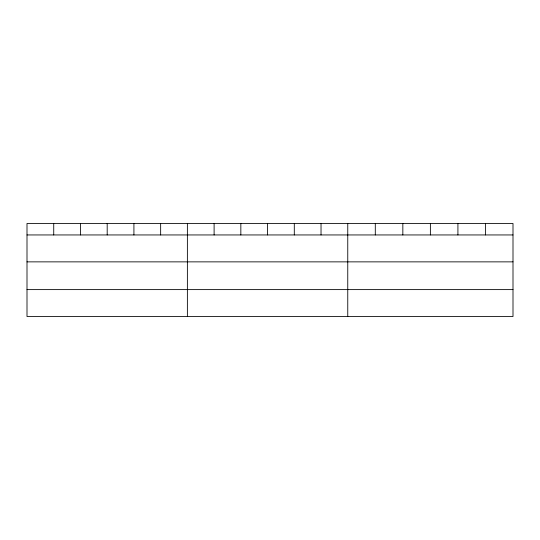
<?xml version="1.0" encoding="UTF-8"?>
<svg xmlns="http://www.w3.org/2000/svg" width="540" height="540" viewBox="0 0 540 540"><rect width="100%" height="100%" fill="white"/><g stroke="black" fill="none" stroke-linecap="round" stroke-linejoin="round"><path stroke-width="0.81" d="M513 261.866L513 223.472L27 223.472L27 316.528L513 316.528L513 261.866L27 261.866M27 234.947L513 234.947M27 289.609L513 289.609M485.46 223.472L485.46 234.947M457.92 223.472L457.92 234.947M430.38 223.472L430.38 234.947M402.84 223.472L402.84 234.947M375.3 223.472L375.3 234.947M347.76 223.472L347.76 316.528M321.03 223.472L321.03 234.947M294.3 223.472L294.3 234.947M267.57 223.472L267.57 234.947M240.84 223.472L240.84 234.947M214.11 223.472L214.11 234.947M187.38 223.472L187.38 316.528M160.65 223.472L160.65 234.947M133.92 223.472L133.92 234.947M107.19 223.472L107.19 234.947M80.46 223.472L80.46 234.947M53.73 223.472L53.73 234.947"/></g></svg>
